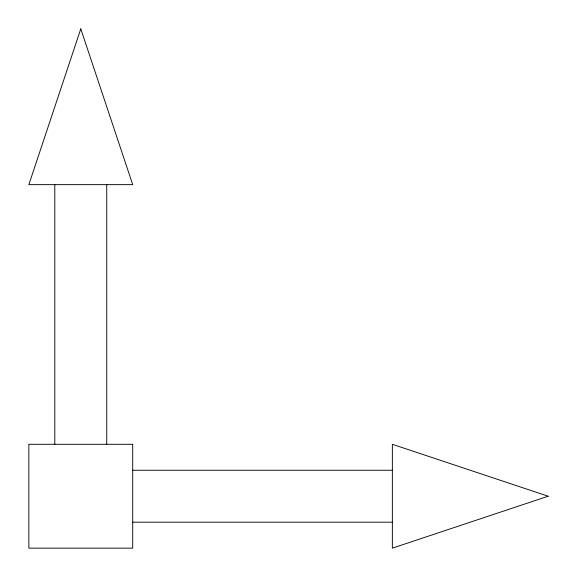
<?xml version="1.0" encoding="UTF-8"?>
<svg xmlns="http://www.w3.org/2000/svg" width="577" height="577" viewBox="0 0 577 577"><rect width="100%" height="100%" fill="white"/><g stroke="black" fill="none" stroke-linecap="round" stroke-linejoin="round"><path stroke-width="0.87" d="M132.71 470.255L392.36 470.255M132.71 522.185L392.36 522.185M106.745 184.64L106.745 444.29M54.815 184.64L54.815 444.29M80.78 28.85L28.85 184.64L132.71 184.64L80.78 28.85M548.15 496.22L392.36 548.15L392.36 444.29L548.15 496.22M132.71 444.29L28.85 444.29L28.85 548.15L132.71 548.15L132.71 444.29"/></g></svg>
